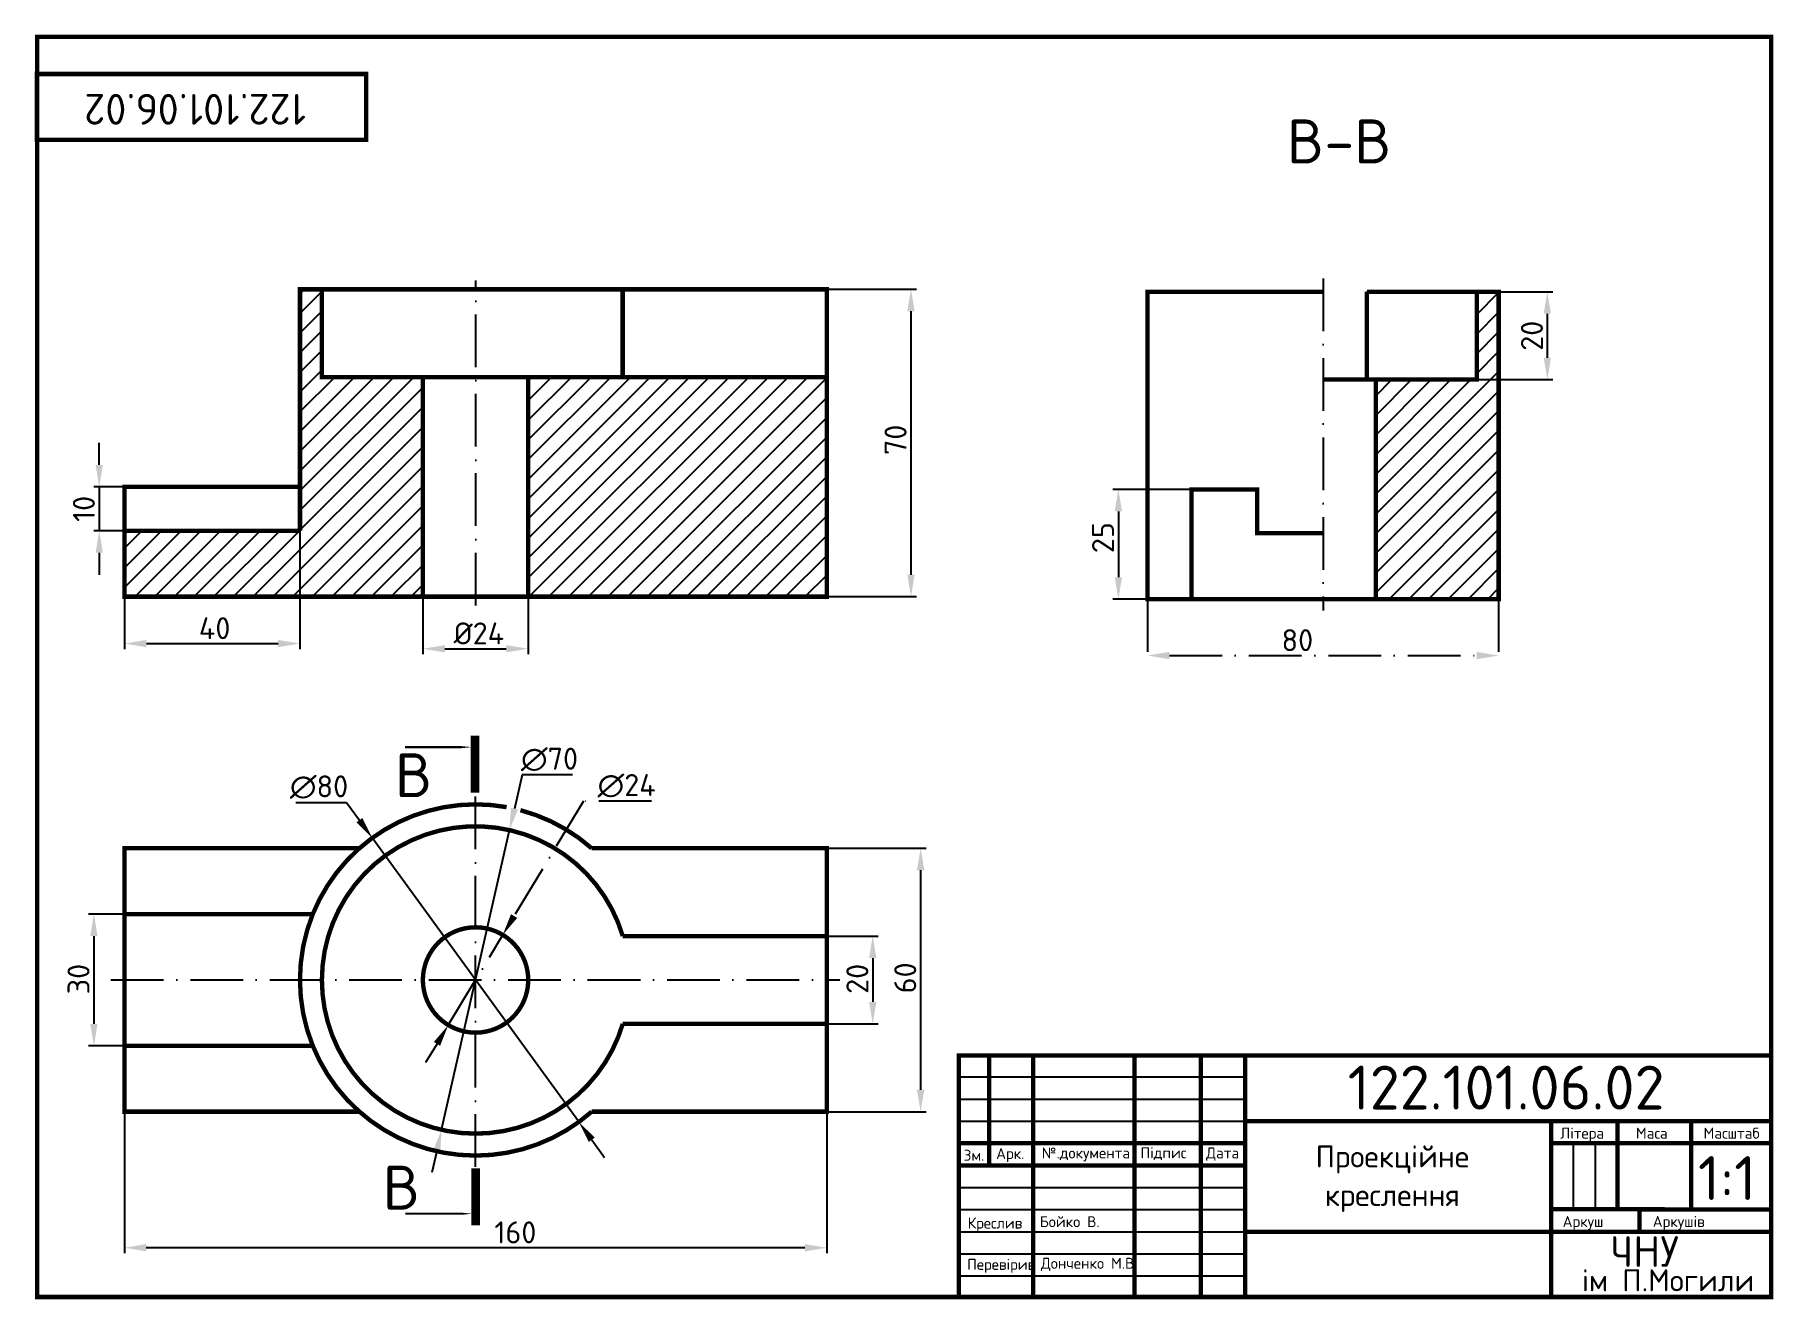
# Model space of a CAD drawing. Header units: millimetres. Extents: x 20 to 416, y 13 to 301.
import ezdxf
from ezdxf.enums import TextEntityAlignment as Align

# ---------------------------------------------------------------- set-up
doc = ezdxf.new("R2010")
doc.units = ezdxf.units.MM
doc.header["$PDMODE"] = 34
doc.header["$PDSIZE"] = -3
doc.linetypes.add('ACAD_ISO10W100', pattern=[18, 12, -3, 0, -3])
for name, color, linetype in [('Dim', 5, 'Continuous'), ('Контур', 7, 'Continuous'), ('Осьові', 1, 'ACAD_ISO10W100'), ('Побудова', 6, 'Continuous'), ('Розміри', 5, 'Continuous')]:
    doc.layers.add(name, color=color, linetype=linetype)
doc.styles.get("Standard").update_dxf_attribs({"font": 'isocpeur.ttf'})
doc.dimstyles.new('ESKD_', dxfattribs={"dimtxt": 5, "dimasz": 5, "dimexe": 1.25, "dimexo": 0, "dimgap": 1, "dimtad": 1, "dimtoh": 1, "dimdec": 1, "dimtxsty": 'Standard', "dimcen": 2.5, "dimclrd": 256, "dimclre": 256, "dimclrt": 256, "dimadec": 0, "dimazin": 0, "dimtfac": 1, "dimtdec": 1, "dimtmove": 0, "dimatfit": 3, "dimfxl": 1, "dimtfillclr": 256, "dimlwd": -1, "dimlwe": -1, "dimarcsym": 0})

# ---------------------------------------------------------------- blocks, each defined once
blk = doc.blocks.new('*D1')
at = {"layer": 'Defpoints', "color": 0, "transparency": 16777216}
for p in [(199.91, 95.65), (199.91, 75.65), (210.39, 75.65)]:
    blk.add_point(p, dxfattribs=at)
at = {"layer": 'Розміри', "transparency": 16777216}
for p, q in [((199.91, 95.65), (211.64, 95.65)), ((210.39, 90.65), (210.39, 80.65)), ((199.91, 75.65), (211.64, 75.65))]:
    blk.add_line(p, q, dxfattribs=at)
for points in [[(209.56, 90.65), (211.23, 90.65), (210.39, 95.65)], [(209.56, 80.65), (211.23, 80.65), (210.39, 75.65)]]:
    blk.add_solid(points, dxfattribs=at)
at = {"layer": 'Розміри', "transparency": 16777216, "insert": (206.89, 85.91), "char_height": 5, "attachment_point": 5, "rotation": 90}
blk.add_mtext('20', dxfattribs=at)
blk = doc.blocks.new('*D2')
at = {"layer": 'Defpoints', "color": 0, "transparency": 16777216}
for p in [(199.91, 115.65), (199.91, 55.65), (221.3, 55.65)]:
    blk.add_point(p, dxfattribs=at)
at = {"layer": 'Розміри', "transparency": 16777216}
for p, q in [((199.91, 115.65), (222.55, 115.65)), ((221.3, 110.65), (221.3, 60.65)), ((199.91, 55.65), (222.55, 55.65))]:
    blk.add_line(p, q, dxfattribs=at)
for points in [[(220.47, 110.65), (222.14, 110.65), (221.3, 115.65)], [(220.47, 60.65), (222.14, 60.65), (221.3, 55.65)]]:
    blk.add_solid(points, dxfattribs=at)
at = {"layer": 'Розміри', "transparency": 16777216, "insert": (217.8, 86.13), "char_height": 5, "attachment_point": 5, "rotation": 90}
blk.add_mtext('60', dxfattribs=at)
blk = doc.blocks.new('*D3')
at = {"layer": 'Defpoints', "color": 0, "transparency": 16777216}
for p in [(39.91, 100.65), (32.97, 70.65), (39.91, 70.65)]:
    blk.add_point(p, dxfattribs=at)
at = {"layer": 'Розміри', "transparency": 16777216}
for p, q in [((39.91, 100.65), (31.72, 100.65)), ((32.97, 95.65), (32.97, 75.65)), ((39.91, 70.65), (31.72, 70.65))]:
    blk.add_line(p, q, dxfattribs=at)
for points in [[(32.13, 95.65), (33.8, 95.65), (32.97, 100.65)], [(32.13, 75.65), (33.8, 75.65), (32.97, 70.65)]]:
    blk.add_solid(points, dxfattribs=at)
at = {"layer": 'Розміри', "transparency": 16777216, "insert": (29.47, 85.85), "char_height": 5, "attachment_point": 5, "rotation": 90}
blk.add_mtext('30', dxfattribs=at)
blk = doc.blocks.new('*D4')
at = {"layer": 'Defpoints', "color": 0, "transparency": 16777216}
for p in [(126.11, 95.93), (113.71, 75.38)]:
    blk.add_point(p, dxfattribs=at)
at = {"layer": 'Осьові', "transparency": 16777216}
for p, q in [((144.49, 126.39), (128.69, 100.21)), ((159.99, 126.39), (144.49, 126.39)), ((113.71, 75.38), (126.11, 95.93)), ((111.13, 71.1), (108.54, 66.82))]:
    blk.add_line(p, q, dxfattribs=at)
for points in [[(127.98, 100.64), (129.41, 99.78), (126.11, 95.93)], [(110.41, 71.53), (111.84, 70.67), (113.71, 75.38)]]:
    blk.add_solid(points, dxfattribs=at)
at = {"layer": 'Осьові', "transparency": 16777216, "insert": (152.74, 129.89), "char_height": 5, "attachment_point": 5}
blk.add_mtext(' ∅24 ', dxfattribs=at)
blk = doc.blocks.new('*D5')
at = {"layer": 'Defpoints', "color": 0, "transparency": 16777216}
for p in [(96.38, 118), (143.44, 53.31)]:
    blk.add_point(p, dxfattribs=at)
at = {"layer": 'Розміри', "transparency": 16777216}
for p, q in [((79, 126.09), (90.5, 126.09)), ((90.5, 126.09), (93.44, 122.04)), ((143.44, 53.31), (96.38, 118)), ((146.38, 49.26), (149.32, 45.22))]:
    blk.add_line(p, q, dxfattribs=at)
for points in [[(94.11, 122.53), (92.76, 121.55), (96.38, 118)], [(147.06, 49.75), (145.71, 48.77), (143.44, 53.31)]]:
    blk.add_solid(points, dxfattribs=at)
at = {"layer": 'Розміри', "transparency": 16777216, "insert": (84.25, 129.59), "char_height": 5, "attachment_point": 5}
blk.add_mtext('∅80', dxfattribs=at)
blk = doc.blocks.new('*D7')
at = {"layer": 'Defpoints', "color": 0, "transparency": 16777216}
for p in [(107.92, 172.96), (131.92, 172.96), (131.92, 161.09)]:
    blk.add_point(p, dxfattribs=at)
at = {"layer": 'Розміри', "transparency": 16777216}
for p, q in [((107.92, 172.96), (107.92, 159.84)), ((131.92, 172.96), (131.92, 159.84)), ((112.92, 161.09), (126.92, 161.09))]:
    blk.add_line(p, q, dxfattribs=at)
for points in [[(112.92, 161.92), (112.92, 160.26), (107.92, 161.09)], [(126.92, 161.92), (126.92, 160.26), (131.92, 161.09)]]:
    blk.add_solid(points, dxfattribs=at)
at = {"layer": 'Розміри', "transparency": 16777216, "insert": (120.68, 164.59), "char_height": 5, "attachment_point": 5}
blk.add_mtext('%%C24', dxfattribs=at)
blk = doc.blocks.new('*D9')
at = {"layer": 'Defpoints', "color": 0, "transparency": 16777216}
for p in [(39.92, 197.96), (34.19, 187.96), (39.92, 187.96)]:
    blk.add_point(p, dxfattribs=at)
at = {"layer": 'Розміри', "transparency": 16777216}
for p, q in [((34.19, 202.96), (34.19, 207.96)), ((39.92, 197.96), (32.94, 197.96)), ((34.19, 197.96), (34.19, 187.96)), ((39.92, 187.96), (32.94, 187.96)), ((34.19, 182.96), (34.19, 177.96))]:
    blk.add_line(p, q, dxfattribs=at)
for points in [[(33.35, 202.96), (35.02, 202.96), (34.19, 197.96)], [(33.35, 182.96), (35.02, 182.96), (34.19, 187.96)]]:
    blk.add_solid(points, dxfattribs=at)
at = {"layer": 'Розміри', "transparency": 16777216, "insert": (30.69, 192.96), "char_height": 5, "attachment_point": 5, "rotation": 90}
blk.add_mtext('10', dxfattribs=at)
blk = doc.blocks.new('*D11')
at = {"layer": 'Defpoints', "color": 0, "transparency": 16777216}
for p in [(39.92, 187.96), (79.92, 187.96), (79.92, 162.27)]:
    blk.add_point(p, dxfattribs=at)
at = {"layer": 'Розміри', "transparency": 16777216}
for p, q in [((39.92, 187.96), (39.92, 161.02)), ((79.92, 187.96), (79.92, 161.02)), ((44.92, 162.27), (74.92, 162.27))]:
    blk.add_line(p, q, dxfattribs=at)
for points in [[(44.92, 163.1), (44.92, 161.44), (39.92, 162.27)], [(74.92, 163.1), (74.92, 161.44), (79.92, 162.27)]]:
    blk.add_solid(points, dxfattribs=at)
at = {"layer": 'Розміри', "transparency": 16777216, "insert": (60.47, 165.77), "char_height": 5, "attachment_point": 5}
blk.add_mtext('40', dxfattribs=at)
blk = doc.blocks.new('*D12')
at = {"layer": 'Defpoints', "color": 0, "transparency": 16777216}
for p in [(199.92, 242.96), (199.92, 172.96), (219.1, 172.96)]:
    blk.add_point(p, dxfattribs=at)
at = {"layer": 'Розміри', "transparency": 16777216}
for p, q in [((199.92, 242.96), (220.35, 242.96)), ((219.1, 237.96), (219.1, 177.96)), ((199.92, 172.96), (220.35, 172.96))]:
    blk.add_line(p, q, dxfattribs=at)
for points in [[(218.27, 237.96), (219.94, 237.96), (219.1, 242.96)], [(218.27, 177.96), (219.94, 177.96), (219.1, 172.96)]]:
    blk.add_solid(points, dxfattribs=at)
at = {"layer": 'Розміри', "transparency": 16777216, "insert": (215.6, 208.67), "char_height": 5, "attachment_point": 5, "rotation": 90}
blk.add_mtext('70', dxfattribs=at)
blk = doc.blocks.new('*D16')
at = {"layer": 'Defpoints', "color": 0, "transparency": 16777216}
for p in [(272.98, 172.39), (352.98, 172.39), (352.98, 159.54)]:
    blk.add_point(p, dxfattribs=at)
at = {"layer": 'Осьові', "transparency": 16777216}
for p, q in [((272.98, 172.39), (272.98, 158.29)), ((352.98, 172.39), (352.98, 158.29)), ((277.98, 159.54), (347.98, 159.54))]:
    blk.add_line(p, q, dxfattribs=at)
for points in [[(277.98, 160.38), (277.98, 158.71), (272.98, 159.54)], [(347.98, 160.38), (347.98, 158.71), (352.98, 159.54)]]:
    blk.add_solid(points, dxfattribs=at)
at = {"layer": 'Осьові', "transparency": 16777216, "insert": (307.12, 163.04), "char_height": 5, "attachment_point": 5}
blk.add_mtext('80', dxfattribs=at)
blk = doc.blocks.new('*D18')
at = {"layer": 'Defpoints', "color": 0, "transparency": 16777216}
for p in [(347.98, 242.39), (347.98, 222.39), (364.06, 222.39)]:
    blk.add_point(p, dxfattribs=at)
at = {"layer": 'Розміри', "transparency": 16777216}
for p, q in [((347.98, 242.39), (365.31, 242.39)), ((364.06, 237.39), (364.06, 227.39)), ((347.98, 222.39), (365.31, 222.39))]:
    blk.add_line(p, q, dxfattribs=at)
for points in [[(363.23, 237.39), (364.9, 237.39), (364.06, 242.39)], [(363.23, 227.39), (364.9, 227.39), (364.06, 222.39)]]:
    blk.add_solid(points, dxfattribs=at)
at = {"layer": 'Розміри', "transparency": 16777216, "insert": (360.56, 232.38), "char_height": 5, "attachment_point": 5, "rotation": 90}
blk.add_mtext('20', dxfattribs=at)
blk = doc.blocks.new('*D21')
at = {"layer": 'Defpoints', "color": 0, "transparency": 16777216}
for p in [(282.98, 197.39), (266.35, 172.39), (282.98, 172.39)]:
    blk.add_point(p, dxfattribs=at)
at = {"layer": 'Розміри', "transparency": 16777216}
for p, q in [((282.98, 197.39), (265.1, 197.39)), ((266.35, 192.39), (266.35, 177.39)), ((282.98, 172.39), (265.1, 172.39))]:
    blk.add_line(p, q, dxfattribs=at)
for points in [[(265.52, 192.39), (267.18, 192.39), (266.35, 197.39)], [(265.52, 177.39), (267.18, 177.39), (266.35, 172.39)]]:
    blk.add_solid(points, dxfattribs=at)
at = {"layer": 'Розміри', "transparency": 16777216, "insert": (262.85, 186.4), "char_height": 5, "attachment_point": 5, "rotation": 90}
blk.add_mtext('25', dxfattribs=at)
blk = doc.blocks.new('*D22')
at = {"layer": 'Defpoints', "color": 0, "transparency": 16777216}
for p in [(127.65, 119.79), (112.17, 51.52)]:
    blk.add_point(p, dxfattribs=at)
at = {"layer": 'Розміри', "transparency": 16777216}
for p, q in [((130.51, 132.38), (128.76, 124.66)), ((142.01, 132.38), (130.51, 132.38)), ((112.17, 51.52), (127.65, 119.79)), ((111.06, 46.64), (109.95, 41.77))]:
    blk.add_line(p, q, dxfattribs=at)
for points in [[(127.95, 124.85), (129.57, 124.48), (127.65, 119.79)], [(110.25, 46.83), (111.87, 46.46), (112.17, 51.52)]]:
    blk.add_solid(points, dxfattribs=at)
at = {"layer": 'Розміри', "transparency": 16777216, "insert": (136.76, 135.88), "char_height": 5, "attachment_point": 5}
blk.add_mtext('∅70', dxfattribs=at)
blk = doc.blocks.new('*D25')
at = {"layer": 'Defpoints', "color": 0, "transparency": 16777216}
for p in [(39.91, 55.65), (199.91, 55.65), (39.91, 24.66)]:
    blk.add_point(p, dxfattribs=at)
at = {"layer": 'Розміри', "transparency": 16777216}
for p, q in [((39.91, 55.65), (39.91, 23.41)), ((199.91, 55.65), (199.91, 23.41)), ((194.91, 24.66), (44.91, 24.66))]:
    blk.add_line(p, q, dxfattribs=at)
for points in [[(44.91, 25.5), (44.91, 23.83), (39.91, 24.66)], [(194.91, 25.5), (194.91, 23.83), (199.91, 24.66)]]:
    blk.add_solid(points, dxfattribs=at)
at = {"layer": 'Розміри', "transparency": 16777216, "insert": (128.99, 28.16), "char_height": 5, "attachment_point": 5}
blk.add_mtext('160', dxfattribs=at)

msp = doc.modelspace()

# ---------------------------------------------------------------- hatches: boundary and pattern name
at = {"layer": 'Контур'}
h = msp.add_hatch(dxfattribs=at)
h.set_pattern_fill('ANSI31', color=256)
h.set_pattern_definition([(45, (0.039, 4.9303), (-2.245064, 2.245064), [])])
h.paths.add_polyline_path([(107.92, 222.96), (84.92, 222.96), (79.92, 222.96), (79.92, 197.96), (79.92, 187.96), (39.92, 187.96), (39.92, 172.96), (107.92, 172.96)])
h.paths.add_polyline_path([(84.92, 242.96), (79.92, 242.96), (79.92, 222.96), (84.92, 222.96)])
h.paths.add_polyline_path([(199.92, 222.96), (131.92, 222.96), (131.92, 172.96), (199.92, 172.96)])
h = msp.add_hatch(dxfattribs=at)
h.set_pattern_fill('ANSI31', color=256)
h.set_pattern_definition([(45, (-25.6804, 52.1567), (-2.245064, 2.245064), [])])
h.paths.add_polyline_path([(324.98, 172.39), (352.98, 172.39), (352.98, 242.39), (347.98, 242.39), (347.98, 222.39), (324.98, 222.39)])

# ---------------------------------------------------------------- linework, layer by layer
at = {"layer": 'Dim', "linetype": 'ByBlock'}
for points in [[(119.03, 138.68, 0, 2, 0), (109.1, 138.68, 0.5, 0.5, 0), (109.1, 138.68, 0.5, 0.5, 0), (103.81, 138.68, 0.5, 0.5, 0)], [(119.16, 32.41, 0, 2, 0), (109.23, 32.41, 0.5, 0.5, 0), (109.23, 32.41, 0.5, 0.5, 0), (103.95, 32.41, 0.5, 0.5, 0)]]:
    msp.add_lwpolyline(points, format="xyseb", dxfattribs=at)
at = {"layer": 'Dim', "linetype": 'ByBlock', "const_width": 2}
for points in [[(119.8, 141.33), (119.8, 128.33)], [(119.93, 29.75), (119.93, 42.75)]]:
    msp.add_lwpolyline(points, dxfattribs=at)
at = {"layer": 'Контур'}
for p, q in [((79.92, 197.96), (79.92, 187.96)), ((236.89, 68.44), (236.89, 43.42)), ((246.96, 68.44), (246.96, 13.44)), ((270.05, 68.44), (270.05, 13.44)), ((285.16, 68.44), (285.16, 13.44)), ((295.23, 68.44), (295.23, 13.44)), ((230.03, 63.56), (295.23, 63.56)), ((230.03, 58.52), (295.23, 58.52)), ((230.03, 53.49), (295.23, 53.49)), ((415.03, 53.49), (295.23, 53.49)), ((364.91, 53.49), (364.91, 13.44)), ((380.02, 53.49), (380.02, 33.35)), ((396.81, 53.49), (396.81, 33.35)), ((230.03, 48.45), (295.23, 48.45)), ((415.03, 48.45), (364.91, 48.45)), ((369.95, 48.45), (369.95, 33.35)), ((374.98, 48.45), (374.98, 33.35)), ((230.03, 43.42), (295.23, 43.42)), ((230.03, 38.38), (295.23, 38.38)), ((230.03, 33.35), (295.23, 33.35)), ((415.03, 33.35), (364.91, 33.35)), ((385.06, 28.31), (385.06, 33.35)), ((396.81, 33.35), (396.81, 33.35)), ((230.03, 28.31), (295.23, 28.31)), ((415.03, 28.31), (295.23, 28.31)), ((230.03, 23.28), (295.23, 23.28)), ((230.03, 18.25), (295.23, 18.25))]:
    msp.add_line(p, q, dxfattribs=at)
at = {"layer": 'Контур', "const_width": 1}
for points in [[(20.03, 13.44), (415.03, 13.44), (415.03, 300.44), (20.03, 300.44)], [(20, 277), (95, 277), (95, 292), (20, 292)]]:
    msp.add_lwpolyline(points, close=True, dxfattribs=at)
for points in [[(199.92, 172.96), (39.92, 172.96), (39.92, 197.96), (79.92, 197.96), (79.92, 242.96), (199.92, 242.96), (199.92, 172.96)], [(199.92, 222.96), (84.92, 222.96), (84.92, 242.96)], [(153.42, 242.96), (153.42, 222.96)], [(352.98, 172.39), (272.98, 172.39), (272.98, 242.39), (312.98, 242.39)], [(322.98, 242.39), (322.98, 222.39), (324.98, 222.39), (312.98, 222.39)], [(322.98, 242.39), (352.98, 242.39), (352.98, 172.39), (324.98, 172.39), (324.98, 222.39), (347.98, 222.39), (347.98, 242.39)], [(107.92, 172.96), (107.92, 222.96)], [(131.92, 172.96), (131.92, 222.96)], [(79.92, 197.96), (79.92, 187.96)], [(79.92, 187.96), (79.92, 197.96)], [(79.92, 187.96), (79.92, 197.96), (79.92, 187.96)], [(282.98, 172.39), (282.98, 197.39), (297.98, 197.39), (297.98, 187.39), (312.98, 187.39)], [(39.92, 187.96), (79.92, 187.96)], [(93.45, 55.65), (39.91, 55.65), (39.91, 115.65), (93.45, 115.65)], [(146.37, 115.65), (199.91, 115.65), (199.91, 55.65), (146.37, 55.65)], [(146.37, 115.65), (199.91, 115.65), (199.91, 55.65), (146.37, 55.65)], [(39.91, 100.65), (82.83, 100.65)], [(199.91, 95.65), (153.45, 95.65)], [(199.91, 75.65), (153.45, 75.65)], [(39.91, 70.65), (82.83, 70.65)], [(415.03, 13.44), (415.03, 68.44), (230.03, 68.44), (230.03, 13.44)], [(236.89, 43.42), (236.89, 68.44)], [(246.96, 13.44), (246.96, 68.44)], [(270.05, 13.44), (270.05, 68.44)], [(285.16, 13.44), (285.16, 68.44)], [(295.23, 13.44), (295.23, 68.44)], [(295.23, 53.49), (415.03, 53.49)], [(364.91, 13.44), (364.91, 53.49)], [(380.02, 33.35), (380.02, 53.49)], [(396.81, 33.39), (396.81, 53.49)], [(230.03, 48.45), (295.23, 48.45)], [(415.03, 48.45), (364.91, 48.45)], [(230.03, 43.42), (295.23, 43.42)], [(364.91, 33.46), (415.03, 33.35)], [(385.06, 28.31), (385.06, 33.35)], [(295.23, 28.31), (415.03, 28.31)]]:
    msp.add_lwpolyline(points, dxfattribs=at)
for points in [[(119.91, 125.65, 0.305615), (82.83, 100.65, 0.194601), (82.83, 70.65, 0.305615), (119.91, 45.65, 0.182676), (146.37, 55.65, 0.666843)], [(93.45, 115.65, -0.229053), (126.99, 125.02, -0.229053)], [(130.14, 124.32, -0.116532), (146.37, 115.65)], [(153.45, 95.65, 0.864689), (84.91, 85.65, 0.414214), (119.91, 50.65, 0.331679), (153.45, 75.65, 0.953003)], [(119.91, 73.65, -1), (119.91, 97.65, -0.418687), (131.91, 85.47, -0.409754), (119.91, 73.65, -0.372933)], [(199.91, 75.65), (153.45, 75.65, -3.014961)]]:
    msp.add_lwpolyline(points, format="xyb", dxfattribs=at)
at = {"layer": 'Осьові'}
for p, q in [((119.98, 170.96), (119.98, 244.96)), ((312.98, 245.39), (312.98, 169.79)), ((119.91, 43.06), (119.91, 128.1)), ((36.85, 85.65), (202.9, 85.65))]:
    msp.add_line(p, q, dxfattribs=at)
at = {"layer": 'Побудова'}
for p, q in [((79.92, 197.96), (79.92, 242.96)), ((79.92, 242.96), (199.92, 242.96)), ((84.92, 222.96), (84.92, 242.96)), ((153.42, 222.96), (153.42, 242.96)), ((199.92, 172.96), (199.92, 242.96)), ((199.92, 242.96), (199.92, 222.96)), ((272.98, 172.39), (272.98, 242.39)), ((272.98, 242.39), (312.98, 242.39)), ((347.98, 242.39), (322.98, 242.39)), ((322.98, 242.39), (322.98, 222.39)), ((352.98, 242.39), (347.98, 242.39)), ((347.98, 222.39), (347.98, 242.39)), ((352.98, 172.39), (352.98, 242.39)), ((107.92, 172.96), (107.92, 222.96)), ((131.92, 172.96), (131.92, 222.96)), ((199.92, 222.96), (153.42, 222.96)), ((322.98, 222.39), (312.98, 222.39)), ((322.98, 222.39), (347.98, 222.39)), ((324.98, 172.39), (324.98, 222.39)), ((39.92, 172.96), (39.92, 197.96)), ((39.92, 197.96), (39.92, 187.96)), ((39.92, 197.96), (79.92, 197.96)), ((282.98, 172.39), (282.98, 197.39)), ((297.98, 197.39), (282.98, 197.39)), ((297.98, 187.39), (297.98, 197.39)), ((39.92, 187.96), (79.92, 187.96)), ((312.98, 187.39), (297.98, 187.39)), ((39.92, 172.96), (199.92, 172.96)), ((39.92, 172.96), (119.92, 172.96)), ((119.92, 172.96), (107.92, 172.96)), ((107.92, 172.96), (131.92, 172.96)), ((272.98, 172.39), (352.98, 172.39)), ((272.98, 172.39), (282.98, 172.39)), ((282.98, 172.39), (342.98, 172.39)), ((312.98, 172.39), (324.98, 172.39)), ((342.98, 172.39), (352.98, 172.39)), ((39.91, 55.65), (39.91, 115.65)), ((39.91, 115.65), (39.91, 100.65)), ((199.91, 115.65), (199.91, 55.65)), ((199.91, 115.65), (199.91, 95.65)), ((39.91, 100.65), (39.91, 70.65)), ((39.91, 100.65), (39.91, 85.65)), ((39.91, 100.65), (82.83, 100.65)), ((199.91, 95.65), (153.45, 95.65)), ((199.91, 95.65), (199.91, 75.65)), ((199.91, 75.65), (153.45, 75.65)), ((199.91, 75.65), (199.91, 55.65)), ((39.91, 70.65), (39.91, 55.65)), ((39.91, 70.65), (82.83, 70.65))]:
    msp.add_line(p, q, dxfattribs=at)
msp.add_circle((119.91, 85.65), 12, dxfattribs=at)

# ---------------------------------------------------------------- texts
at = {"layer": 'Dim', "linetype": 'ByBlock'}
for p in [(101.57, 127.3), (98.78, 33.36)]:
    msp.add_text('B', height=10, dxfattribs=at).set_placement(p)
at = {"layer": 'Контур'}
msp.add_text('122.101.06.02', height=7, rotation=180, dxfattribs=at).set_placement((81.3, 287.46))
at = {"layer": 'Контур', "linetype": 'ByBlock'}
msp.add_text('B-B', height=10, dxfattribs=at).set_placement((304.74, 271.66))
at = {"layer": 'Контур'}
for s, height, p in [('122.101.06.02', 10, (318.6, 56.14)), ('Підпис', 2.5, (271.38, 45.04)), ('Зм.', 2.5, (231.11, 44.47)), ('Арк.', 2.5, (238.5, 44.88)), ('№.документа', 2.5, (248.88, 45)), ('Дата', 2.5, (286.34, 45)), ('1:1', 10, (398.38, 35.53)), ('Бойко В.', 2.5, (248.45, 29.35)), ('Аркушів', 2.5, (388.08, 29.39)), ('Креслив', 2.5, (232.03, 29.03)), ('ЧНУ', 7, (378.47, 20.3)), ('Перевірив', 2.5, (231.9, 19.62)), ('Донченко М.В.', 2.5, (248.7, 19.87)), ('ім П.Могили', 5, (371.93, 14.74))]:
    msp.add_text(s, height=height, dxfattribs=at).set_placement(p)
for s, height, p in [('Літера', 2.5, (372, 49.51)), ('Маса', 2.5, (387.86, 49.51)), ('Масштаб', 2.5, (406.04, 49.51)), ('Проекційне', 5, (328.77, 42.95)), ('креслення', 5, (328.77, 34.16)), ('Аркуш', 2.5, (372.2, 29.39))]:
    msp.add_text(s, height=height, dxfattribs=at).set_placement(p, align=Align.CENTER)

# ---------------------------------------------------------------- dimensions: what is measured, and where the dimension line sits
at = {"layer": 'Осьові'}
dim = msp.add_linear_dim(base=(352.98, 159.54), p1=(272.98, 172.39), p2=(352.98, 172.39), dimstyle='ESKD_', dxfattribs=at)
dim.commit()
dim.dimension.update_dxf_attribs({"geometry": '*D16', "text_midpoint": (307.12, 159.54), "dimtype": 160})
at = {"layer": 'Осьові', "color": 1}
dim = msp.add_diameter_dim_2p(p1=(113.71, 75.38), p2=(126.11, 95.93), text=' <> ', dimstyle='ESKD_', dxfattribs=at)
dim.commit()
dim.dimension.update_dxf_attribs({"geometry": '*D4', "text_midpoint": (152.74, 126.39), "dimtype": 163})
at = {"layer": 'Розміри'}
for base, p1, p2, angle, picture, middle, dimtype in [((219.1, 172.96), (199.92, 242.96), (199.92, 172.96), 90, '*D12', (219.1, 208.67), 160), ((364.06, 222.39), (347.98, 242.39), (347.98, 222.39), 90, '*D18', (364.06, 232.38), 160), ((34.19, 187.96), (39.92, 197.96), (39.92, 187.96), 90, '*D9', (34.19, 192.96), 160), ((266.35, 172.39), (282.98, 197.39), (282.98, 172.39), 270, '*D21', (266.35, 186.4), 161), ((221.3, 55.65), (199.91, 115.65), (199.91, 55.65), 90, '*D2', (221.3, 86.13), 160), ((32.97, 70.65), (39.91, 100.65), (39.91, 70.65), 90, '*D3', (32.97, 85.85), 160), ((210.39, 75.65), (199.91, 95.65), (199.91, 75.65), 90, '*D1', (210.39, 85.91), 160)]:
    dim = msp.add_linear_dim(base=base, p1=p1, p2=p2, angle=angle, dimstyle='ESKD_', dxfattribs=at)
    dim.commit()
    dim.dimension.update_dxf_attribs({"geometry": picture, "text_midpoint": middle, "dimtype": dimtype})
for base, p1, p2, picture, middle in [((79.92, 162.27), (39.92, 187.96), (79.92, 187.96), '*D11', (60.47, 162.27)), ((39.91, 24.66), (199.91, 55.65), (39.91, 55.65), '*D25', (128.99, 24.66))]:
    dim = msp.add_linear_dim(base=base, p1=p1, p2=p2, dimstyle='ESKD_', dxfattribs=at)
    dim.commit()
    dim.dimension.update_dxf_attribs({"geometry": picture, "text_midpoint": middle, "dimtype": 160})
dim = msp.add_linear_dim(base=(131.92, 161.09), p1=(107.92, 172.96), p2=(131.92, 172.96), text='%%C<>', dimstyle='ESKD_', dxfattribs=at)
dim.commit()
dim.dimension.update_dxf_attribs({"geometry": '*D7', "text_midpoint": (120.68, 161.09), "dimtype": 160})
dim = msp.add_diameter_dim_2p(p1=(112.17, 51.52), p2=(127.65, 119.79), dimstyle='ESKD_', dxfattribs=at)
dim.commit()
dim.dimension.update_dxf_attribs({"geometry": '*D22', "text_midpoint": (136.76, 132.38), "dimtype": 163})
dim = msp.add_diameter_dim_2p(p1=(143.44, 53.31), p2=(96.38, 118), dimstyle='ESKD_', dxfattribs=at)
dim.commit()
dim.dimension.update_dxf_attribs({"geometry": '*D5', "text_midpoint": (84.25, 129.59)})

doc.saveas('drawing.dxf')
